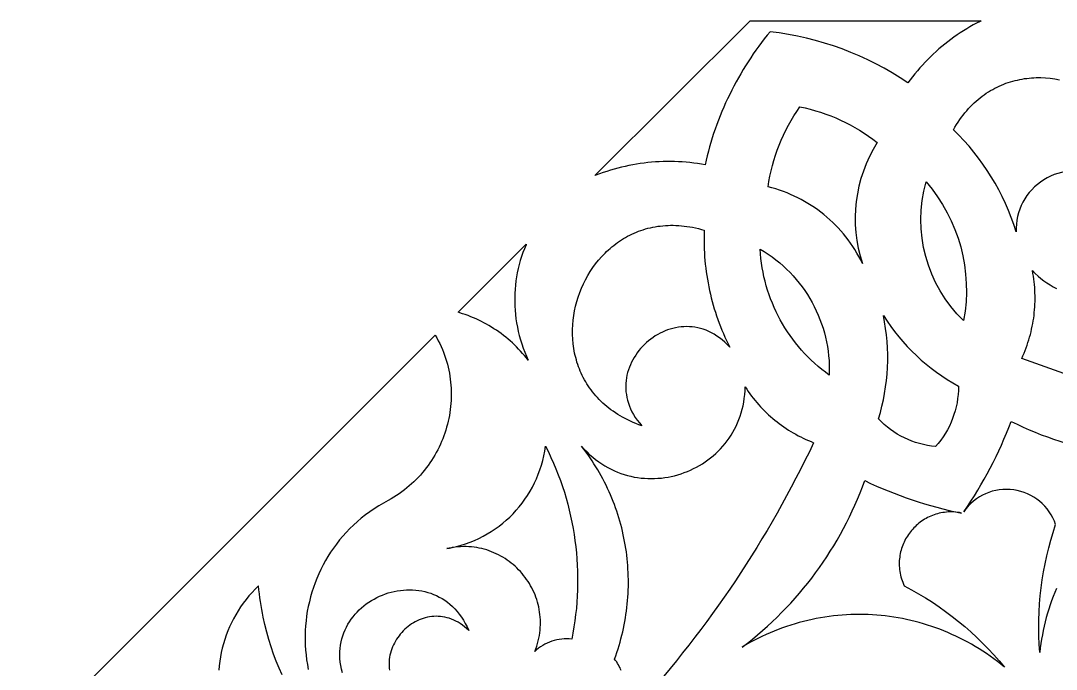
# Model space of a CAD drawing. Extents: x -492 to 492, y -420 to 420.
# Drawn here: x -173.3 to -29.2, y 82.9 to 173.3 of the extents above; entities that cross this region are included whole.
import ezdxf

# ---------------------------------------------------------------- set-up
doc = ezdxf.new("R2010")
doc.units = 0
doc.layers.add('LAYER_1', color=18, linetype='CONTINUOUS')

msp = doc.modelspace()

# ---------------------------------------------------------------- linework, layer by layer
at = {"layer": 'LAYER_1'}
for points in [[(-39.76, 173.19), (-40.24, 172.95), (-40.7, 172.69), (-41.17, 172.43), (-41.62, 172.16), (-42.08, 171.88), (-42.52, 171.59), (-42.96, 171.29), (-43.4, 170.99), (-43.83, 170.67), (-44.25, 170.35), (-44.67, 170.02), (-45.08, 169.68), (-45.49, 169.34), (-45.88, 168.99), (-46.28, 168.62), (-46.66, 168.26), (-47.04, 167.88), (-47.41, 167.5), (-47.77, 167.1), (-48.13, 166.71), (-48.48, 166.3), (-48.82, 165.89), (-49.16, 165.47), (-49.48, 165.04), (-49.8, 164.61, 0.121003), (-68.99, 171.75), (-69.4, 171.25), (-69.79, 170.74), (-70.18, 170.23), (-70.57, 169.71), (-70.95, 169.18), (-71.32, 168.65), (-71.68, 168.11), (-72.04, 167.56), (-72.39, 167.01), (-72.73, 166.46), (-73.06, 165.89), (-73.39, 165.32), (-73.7, 164.75), (-74.01, 164.18), (-74.31, 163.59), (-74.61, 163.01), (-74.89, 162.42), (-75.17, 161.82), (-75.43, 161.22), (-75.69, 160.62), (-75.94, 160.02), (-76.18, 159.41), (-76.41, 158.8), (-76.63, 158.19), (-76.84, 157.57), (-77.04, 156.95), (-77.22, 156.33), (-77.4, 155.71), (-77.57, 155.09), (-77.73, 154.46), (-77.88, 153.84), (-78.01, 153.21), (-78.55, 153.3), (-79.08, 153.38), (-79.61, 153.45), (-80.14, 153.51), (-80.68, 153.56), (-81.21, 153.6), (-81.74, 153.63), (-82.28, 153.65), (-82.81, 153.66), (-83.34, 153.66), (-83.88, 153.65), (-84.41, 153.63), (-84.94, 153.6), (-85.47, 153.56), (-86, 153.51), (-86.53, 153.45), (-87.06, 153.38), (-87.58, 153.3), (-88.11, 153.2), (-88.63, 153.1), (-89.15, 152.99), (-89.67, 152.87), (-90.19, 152.74), (-90.7, 152.6), (-91.21, 152.45), (-91.72, 152.29), (-92.23, 152.12), (-92.73, 151.94), (-93.23, 151.75), (-93.36, 151.7), (-71.78, 173.28), (-39.59, 173.28)], [(-64.85, 161.28, -0.118726), (-54.07, 156.3, 0.224974), (-56.13, 139.46), (-56.37, 139.95), (-56.63, 140.44), (-56.9, 140.92), (-57.19, 141.39), (-57.49, 141.85), (-57.79, 142.3), (-58.12, 142.75), (-58.45, 143.18), (-58.79, 143.6), (-59.15, 144.01), (-59.51, 144.42), (-59.89, 144.81), (-60.27, 145.19), (-60.67, 145.56), (-61.08, 145.92), (-61.49, 146.27), (-61.92, 146.6), (-62.35, 146.93), (-62.79, 147.24), (-63.25, 147.54), (-63.71, 147.83), (-64.18, 148.1), (-64.65, 148.37), (-65.14, 148.62), (-65.63, 148.86), (-66.13, 149.08), (-66.63, 149.29), (-67.14, 149.49), (-67.66, 149.67), (-68.19, 149.84), (-68.72, 149.99), (-69.25, 150.13), (-69.14, 150.88), (-69, 151.62), (-68.84, 152.36), (-68.66, 153.09), (-68.45, 153.82), (-68.22, 154.54), (-67.98, 155.25), (-67.71, 155.96), (-67.42, 156.66), (-67.11, 157.35), (-66.78, 158.03), (-66.43, 158.71), (-66.06, 159.37), (-65.67, 160.01), (-65.27, 160.65)], [(-47.27, 150.83, -0.228229), (-42.05, 131.51, -0.276488)], [(-53.21, 132.21, 0.126855), (-42.77, 122.37, -0.186674), (-45.96, 113.97), (-46.53, 114.03), (-47.09, 114.12), (-47.65, 114.23), (-48.19, 114.37), (-48.73, 114.53), (-49.26, 114.72), (-49.78, 114.93), (-50.29, 115.16), (-50.79, 115.42), (-51.28, 115.7), (-51.75, 116), (-52.21, 116.32), (-52.66, 116.67), (-53.09, 117.04), (-53.5, 117.42), (-53.9, 117.83), (-53.64, 118.71), (-53.42, 119.59), (-53.22, 120.48), (-53.04, 121.37), (-52.9, 122.27), (-52.79, 123.17), (-52.7, 124.07), (-52.64, 124.98), (-52.61, 125.89), (-52.61, 126.79), (-52.64, 127.7), (-52.7, 128.61), (-52.78, 129.51), (-52.9, 130.42), (-53.04, 131.32)]]:
    msp.add_lwpolyline(points, format="xyb", close=True, dxfattribs=at)
for points in [[(-18.35, 144.46, 1), (-34.74, 143.87, 0.128453), (-43.48, 158.09), (-43.26, 158.46), (-43.05, 158.82), (-42.82, 159.16), (-42.59, 159.5), (-42.35, 159.83), (-42.11, 160.14), (-41.87, 160.45), (-41.62, 160.74), (-41.36, 161.03), (-41.1, 161.31), (-40.84, 161.57), (-40.57, 161.83), (-40.3, 162.08), (-40.03, 162.31), (-39.75, 162.54), (-39.47, 162.76), (-39.18, 162.97), (-38.89, 163.17), (-38.6, 163.36), (-38.3, 163.54), (-38, 163.71), (-37.7, 163.87), (-37.4, 164.03), (-37.09, 164.17), (-36.78, 164.31), (-36.47, 164.44), (-36.16, 164.56), (-35.84, 164.67), (-35.52, 164.77), (-35.21, 164.86), (-34.88, 164.95), (-34.56, 165.02), (-34.24, 165.09), (-33.92, 165.15), (-33.59, 165.21), (-33.27, 165.25), (-32.94, 165.29), (-32.61, 165.31), (-32.28, 165.33), (-31.96, 165.35), (-31.63, 165.35), (-31.3, 165.35), (-30.65, 165.32), (-29.99, 165.26), (-29.34, 165.18), (-28.7, 165.06)], [(9.1, 116.76, -0.074077), (-33.96, 126.25), (-33.8, 126.61), (-33.64, 126.97), (-33.5, 127.34), (-33.35, 127.7), (-33.22, 128.07), (-33.1, 128.44), (-32.98, 128.82), (-32.87, 129.19), (-32.76, 129.57), (-32.67, 129.95), (-32.58, 130.33), (-32.5, 130.71), (-32.42, 131.09), (-32.36, 131.47), (-32.3, 131.86), (-32.25, 132.24), (-32.21, 132.63), (-32.17, 133.02), (-32.14, 133.41), (-32.12, 133.8), (-32.11, 134.19), (-32.11, 134.58), (-32.11, 134.97), (-32.12, 135.36), (-32.14, 135.75), (-32.16, 136.14), (-32.2, 136.53), (-32.24, 136.91), (-32.29, 137.3), (-32.34, 137.69), (-32.41, 138.08), (-32.48, 138.47), (-32.09, 138.08), (-31.69, 137.72), (-31.28, 137.38), (-30.87, 137.06), (-30.45, 136.76), (-30.02, 136.48), (-29.58, 136.22), (-29.14, 135.98)], [(-29.13, 94.19), (-29.36, 93.63), (-29.59, 93.06), (-29.8, 92.49), (-30, 91.92), (-30.19, 91.33), (-30.37, 90.75), (-30.54, 90.16), (-30.69, 89.56), (-30.84, 88.96), (-30.97, 88.36), (-31.09, 87.75), (-31.2, 87.14), (-31.3, 86.53), (-31.39, 85.91), (-31.46, 85.29), (-31.54, 86.42), (-31.59, 87.55), (-31.6, 88.67), (-31.59, 89.8), (-31.55, 90.93), (-31.49, 92.06), (-31.39, 93.18), (-31.26, 94.3), (-31.11, 95.41), (-30.93, 96.53), (-30.72, 97.64), (-30.48, 98.74), (-30.21, 99.84), (-29.92, 100.93), (-29.59, 102.01), (-29.24, 103.09, 0.61665), (-42.03, 104.89, 0.063158), (-35.44, 117.47, 0.145764), (-7.06, 112.55)]]:
    msp.add_lwpolyline(points, format="xyb", dxfattribs=at)
for points in [[(-82.08, 144.77), (-81.7, 144.75), (-81.32, 144.72), (-80.94, 144.68), (-80.55, 144.63), (-80.15, 144.57), (-79.76, 144.5), (-79.36, 144.41), (-78.96, 144.32), (-78.55, 144.21), (-78.14, 144.1), (-78.16, 143.57), (-78.17, 143.04), (-78.17, 142.51), (-78.16, 141.98), (-78.14, 141.45), (-78.12, 140.93), (-78.09, 140.4), (-78.05, 139.87), (-78, 139.35), (-77.94, 138.83), (-77.87, 138.3), (-77.8, 137.78), (-77.71, 137.26), (-77.62, 136.75), (-77.52, 136.23), (-77.41, 135.71), (-77.3, 135.2), (-77.17, 134.69), (-77.04, 134.18), (-76.9, 133.67), (-76.75, 133.17), (-76.6, 132.67), (-76.43, 132.17), (-76.26, 131.67), (-76.08, 131.17), (-75.89, 130.68), (-75.69, 130.19), (-75.49, 129.7), (-75.28, 129.22), (-75.06, 128.74), (-74.83, 128.26), (-74.59, 127.79), (-74.94, 128.16), (-75.29, 128.5), (-75.65, 128.81), (-76.01, 129.1), (-76.38, 129.36), (-76.75, 129.6), (-77.13, 129.81), (-77.51, 130), (-77.89, 130.16), (-78.28, 130.3), (-78.67, 130.42), (-79.05, 130.51), (-79.44, 130.58), (-79.83, 130.63), (-80.22, 130.66), (-80.61, 130.67), (-80.99, 130.66), (-81.37, 130.63), (-81.75, 130.58), (-82.13, 130.51), (-82.5, 130.43), (-82.87, 130.33), (-83.24, 130.21), (-83.59, 130.07), (-83.94, 129.92), (-84.29, 129.75), (-84.63, 129.57), (-84.96, 129.37), (-85.28, 129.16), (-85.59, 128.93), (-85.89, 128.7), (-86.18, 128.45), (-86.47, 128.18), (-86.74, 127.91), (-87, 127.63), (-87.24, 127.33), (-87.47, 127.03), (-87.69, 126.71), (-87.9, 126.39), (-88.09, 126.06), (-88.27, 125.72), (-88.43, 125.37), (-88.57, 125.02), (-88.7, 124.66), (-88.81, 124.29), (-88.9, 123.92), (-88.97, 123.54), (-89.03, 123.16), (-89.06, 122.77), (-89.08, 122.39), (-89.07, 121.99), (-89.04, 121.6), (-88.99, 121.2), (-88.92, 120.81), (-88.83, 120.41), (-88.71, 120.01), (-88.57, 119.61), (-88.4, 119.21), (-88.21, 118.81), (-87.99, 118.42), (-87.74, 118.02), (-87.47, 117.63), (-87.17, 117.25), (-86.84, 116.86), (-87.25, 117.01), (-87.65, 117.17), (-88.04, 117.33), (-88.42, 117.5), (-88.79, 117.68), (-89.16, 117.86), (-89.51, 118.05), (-89.85, 118.25), (-90.18, 118.45), (-90.51, 118.66), (-90.82, 118.88), (-91.13, 119.1), (-91.43, 119.32), (-91.71, 119.55), (-91.99, 119.79), (-92.26, 120.03), (-92.52, 120.28), (-92.77, 120.53), (-93.02, 120.79), (-93.25, 121.05), (-93.48, 121.31), (-93.7, 121.58), (-93.9, 121.86), (-94.1, 122.13), (-94.3, 122.42), (-94.48, 122.7), (-94.65, 122.99), (-94.82, 123.28), (-94.98, 123.58), (-95.13, 123.87), (-95.27, 124.18), (-95.4, 124.48), (-95.53, 124.79), (-95.65, 125.09), (-95.76, 125.41), (-95.86, 125.72), (-95.95, 126.03), (-96.04, 126.35), (-96.12, 126.67), (-96.19, 126.99), (-96.25, 127.31), (-96.3, 127.64), (-96.35, 127.96), (-96.39, 128.29), (-96.45, 128.94), (-96.48, 129.59), (-96.48, 130.25), (-96.45, 130.91), (-96.39, 131.56), (-96.3, 132.21), (-96.19, 132.86), (-96.05, 133.51), (-95.88, 134.15), (-95.69, 134.78), (-95.47, 135.4), (-95.23, 136.01), (-94.96, 136.61), (-94.67, 137.2), (-94.35, 137.78), (-94.01, 138.34), (-93.64, 138.89), (-93.26, 139.42), (-92.85, 139.93), (-92.41, 140.43), (-91.96, 140.9), (-91.73, 141.13), (-91.49, 141.35), (-91.24, 141.57), (-90.99, 141.78), (-90.73, 141.99), (-90.47, 142.19), (-90.21, 142.38), (-89.94, 142.57), (-89.66, 142.75), (-89.38, 142.93), (-89.1, 143.09), (-88.81, 143.25), (-88.51, 143.41), (-88.21, 143.55), (-87.91, 143.69), (-87.6, 143.82), (-87.28, 143.95), (-86.97, 144.06), (-86.65, 144.17), (-86.32, 144.27), (-85.99, 144.36), (-85.65, 144.44), (-85.31, 144.52), (-84.97, 144.58), (-84.62, 144.64), (-84.27, 144.68), (-83.92, 144.72), (-83.56, 144.75), (-83.19, 144.77), (-82.83, 144.78), (-82.46, 144.78)], [(-102.95, 142.06), (-103.17, 141.52), (-103.38, 140.98), (-103.57, 140.43), (-103.75, 139.87), (-103.9, 139.32), (-104.04, 138.75), (-104.17, 138.18), (-104.27, 137.61), (-104.36, 137.03), (-104.43, 136.46), (-104.48, 135.87), (-104.52, 135.29), (-104.53, 134.71), (-104.53, 134.12), (-104.51, 133.53), (-104.48, 132.94), (-104.42, 132.35), (-104.35, 131.77), (-104.26, 131.18), (-104.16, 130.59), (-104.03, 130.01), (-103.89, 129.43), (-103.72, 128.84), (-103.54, 128.27), (-103.35, 127.69), (-103.13, 127.12), (-102.9, 126.55), (-102.64, 125.99), (-102.9, 126.31), (-103.16, 126.63), (-103.43, 126.94), (-103.7, 127.25), (-103.98, 127.54), (-104.27, 127.84), (-104.56, 128.12), (-104.85, 128.4), (-105.16, 128.67), (-105.46, 128.94), (-105.78, 129.19), (-106.1, 129.45), (-106.42, 129.69), (-106.75, 129.93), (-107.08, 130.16), (-107.42, 130.38), (-107.76, 130.6), (-108.11, 130.81), (-108.46, 131.01), (-108.81, 131.2), (-109.17, 131.39), (-109.53, 131.57), (-109.9, 131.74), (-110.27, 131.9), (-110.64, 132.05), (-111.02, 132.2), (-111.4, 132.34), (-111.78, 132.47), (-112.16, 132.59), (-112.39, 132.66), (-102.91, 142.15)], [(-69.8, 141.13), (-69.24, 140.76), (-68.69, 140.38), (-68.17, 139.98), (-67.65, 139.56), (-67.16, 139.12), (-66.68, 138.68), (-66.21, 138.21), (-65.77, 137.73), (-65.34, 137.24), (-64.93, 136.74), (-64.53, 136.22), (-64.15, 135.69), (-63.8, 135.15), (-63.46, 134.59), (-63.14, 134.03), (-62.83, 133.45), (-62.55, 132.87), (-62.29, 132.28), (-62.04, 131.67), (-61.82, 131.06), (-61.61, 130.44), (-61.43, 129.82), (-61.27, 129.18), (-61.13, 128.54), (-61.01, 127.9), (-60.91, 127.24), (-60.84, 126.59), (-60.78, 125.93), (-60.75, 125.26), (-60.74, 124.59), (-60.76, 123.92), (-61.29, 124.31), (-61.8, 124.72), (-62.3, 125.13), (-62.79, 125.56), (-63.27, 126.01), (-63.73, 126.46), (-64.18, 126.93), (-64.62, 127.4), (-65.04, 127.89), (-65.44, 128.39), (-65.83, 128.9), (-66.21, 129.42), (-66.57, 129.96), (-66.92, 130.5), (-67.25, 131.05), (-67.57, 131.6), (-67.87, 132.17), (-68.15, 132.75), (-68.42, 133.33), (-68.67, 133.92), (-68.91, 134.52), (-69.13, 135.12), (-69.33, 135.74), (-69.52, 136.35), (-69.69, 136.98), (-69.84, 137.61), (-69.97, 138.24), (-70.09, 138.88), (-70.18, 139.52), (-70.26, 140.17), (-70.33, 140.82), (-70.37, 141.48)], [(-99.84, 113.23), (-99.48, 112.44), (-99.12, 111.64), (-98.79, 110.84), (-98.47, 110.04), (-98.17, 109.23), (-97.89, 108.41), (-97.62, 107.59), (-97.38, 106.76), (-97.15, 105.93), (-96.93, 105.1), (-96.74, 104.26), (-96.56, 103.42), (-96.4, 102.57), (-96.26, 101.73), (-96.14, 100.87), (-96.03, 100.02), (-95.94, 99.17), (-95.87, 98.31), (-95.82, 97.45), (-95.78, 96.59), (-95.77, 95.73), (-95.77, 94.87), (-95.79, 94.01), (-95.82, 93.14), (-95.88, 92.28), (-95.95, 91.42), (-96.05, 90.56), (-96.16, 89.7), (-96.29, 88.84), (-96.43, 87.98), (-96.6, 87.13), (-96.95, 87.17), (-97.29, 87.18), (-97.64, 87.18), (-97.99, 87.15), (-98.34, 87.11), (-98.68, 87.05), (-99.02, 86.96), (-99.35, 86.86), (-99.68, 86.74), (-100.01, 86.6), (-100.32, 86.44), (-100.63, 86.27), (-100.92, 86.08), (-101.21, 85.87), (-101.48, 85.64), (-101.74, 85.4), (-101.6, 85.77), (-101.47, 86.15), (-101.36, 86.52), (-101.26, 86.9), (-101.17, 87.27), (-101.1, 87.64), (-101.04, 88.01), (-101, 88.39), (-100.97, 88.75), (-100.95, 89.12), (-100.95, 89.49), (-100.95, 89.85), (-100.98, 90.21), (-101.01, 90.57), (-101.06, 90.92), (-101.11, 91.28), (-101.18, 91.63), (-101.27, 91.97), (-101.36, 92.31), (-101.46, 92.65), (-101.58, 92.98), (-101.7, 93.31), (-101.84, 93.63), (-101.99, 93.95), (-102.14, 94.27), (-102.31, 94.57), (-102.49, 94.88), (-102.67, 95.17), (-102.87, 95.46), (-103.07, 95.74), (-103.29, 96.02), (-103.51, 96.29), (-103.74, 96.55), (-103.98, 96.8), (-104.23, 97.05), (-104.48, 97.29), (-104.74, 97.52), (-105.01, 97.74), (-105.29, 97.96), (-105.58, 98.16), (-105.87, 98.35), (-106.16, 98.54), (-106.47, 98.72), (-106.78, 98.88), (-107.1, 99.04), (-107.42, 99.18), (-107.75, 99.32), (-108.08, 99.44), (-108.42, 99.56), (-108.76, 99.66), (-109.11, 99.75), (-109.47, 99.83), (-109.82, 99.89), (-110.18, 99.95), (-110.55, 99.99), (-110.92, 100.02), (-111.29, 100.03), (-111.67, 100.03), (-112.05, 100.02), (-112.43, 100), (-112.82, 99.96), (-113.2, 99.9), (-113.23, 99.9), (-112.65, 100.03), (-112, 100.21), (-111.36, 100.41), (-110.73, 100.64), (-110.12, 100.9), (-109.51, 101.17), (-108.92, 101.47), (-108.35, 101.79), (-107.79, 102.13), (-107.24, 102.5), (-106.71, 102.88), (-106.2, 103.29), (-105.7, 103.71), (-105.22, 104.15), (-104.76, 104.61), (-104.31, 105.09), (-103.89, 105.59), (-103.48, 106.1), (-103.1, 106.63), (-102.73, 107.17), (-102.39, 107.73), (-102.07, 108.3), (-101.77, 108.89), (-101.49, 109.49), (-101.24, 110.1), (-101.01, 110.72), (-100.8, 111.36), (-100.62, 112.01), (-100.46, 112.66), (-100.33, 113.33), (-100.23, 114.01)], [(-55, 108.84), (-54.18, 108.47), (-53.37, 108.12), (-52.55, 107.78), (-51.72, 107.45), (-50.89, 107.13), (-50.05, 106.83), (-49.21, 106.54), (-48.36, 106.26), (-47.51, 106), (-46.66, 105.75), (-45.8, 105.51), (-44.94, 105.29), (-44.07, 105.08), (-43.2, 104.89), (-42.33, 104.71), (-42.6, 104.76), (-42.87, 104.8), (-43.14, 104.83), (-43.41, 104.85), (-43.67, 104.86), (-43.93, 104.86), (-44.19, 104.85), (-44.45, 104.83), (-44.7, 104.8), (-44.95, 104.77), (-45.2, 104.72), (-45.45, 104.67), (-45.69, 104.61), (-45.93, 104.54), (-46.16, 104.46), (-46.39, 104.37), (-46.62, 104.28), (-46.84, 104.18), (-47.06, 104.07), (-47.27, 103.96), (-47.48, 103.84), (-47.69, 103.71), (-47.89, 103.57), (-48.08, 103.43), (-48.27, 103.28), (-48.46, 103.13), (-48.64, 102.97), (-48.81, 102.8), (-48.98, 102.63), (-49.14, 102.46), (-49.3, 102.27), (-49.45, 102.09), (-49.6, 101.9), (-49.74, 101.7), (-49.87, 101.5), (-50, 101.3), (-50.12, 101.09), (-50.23, 100.87), (-50.33, 100.66), (-50.43, 100.44), (-50.52, 100.22), (-50.61, 99.99), (-50.69, 99.76), (-50.75, 99.53), (-50.82, 99.29), (-50.87, 99.05), (-50.91, 98.81), (-50.95, 98.57), (-50.98, 98.33), (-51, 98.08), (-51.01, 97.84), (-51.01, 97.59), (-51.01, 97.34), (-50.99, 97.09), (-50.97, 96.83), (-50.93, 96.58), (-50.89, 96.33), (-50.84, 96.07), (-50.77, 95.82), (-50.7, 95.56), (-50.62, 95.31), (-50.53, 95.06), (-50.42, 94.8), (-50.31, 94.55), (-49.31, 94.02), (-48.33, 93.46), (-47.36, 92.88), (-46.4, 92.27), (-45.47, 91.64), (-44.55, 90.99), (-43.65, 90.31), (-42.76, 89.61), (-41.89, 88.89), (-41.05, 88.15), (-40.22, 87.38), (-39.41, 86.6), (-38.62, 85.79), (-37.85, 84.96), (-37.1, 84.12), (-36.37, 83.25), (-36.86, 83.65), (-37.35, 84.03), (-37.85, 84.41), (-38.35, 84.77), (-38.86, 85.13), (-39.37, 85.47), (-39.89, 85.8), (-40.42, 86.12), (-40.95, 86.43), (-41.48, 86.73), (-42.02, 87.02), (-42.57, 87.29), (-43.12, 87.56), (-43.67, 87.81), (-44.23, 88.06), (-44.79, 88.29), (-45.35, 88.51), (-45.92, 88.72), (-46.49, 88.92), (-47.06, 89.11), (-47.64, 89.29), (-48.22, 89.45), (-48.81, 89.6), (-49.39, 89.75), (-49.98, 89.88), (-50.57, 90), (-51.16, 90.11), (-51.75, 90.21), (-52.35, 90.29), (-52.95, 90.37), (-53.54, 90.43), (-54.14, 90.48), (-54.74, 90.52), (-55.35, 90.55), (-55.95, 90.57), (-56.55, 90.58), (-57.15, 90.57), (-57.75, 90.55), (-58.36, 90.53), (-58.96, 90.49), (-59.56, 90.44), (-60.16, 90.37), (-60.76, 90.3), (-61.36, 90.21), (-61.96, 90.11), (-62.55, 90), (-63.15, 89.88), (-63.74, 89.75), (-64.34, 89.61), (-64.93, 89.45), (-65.51, 89.28), (-66.1, 89.1), (-66.68, 88.91), (-67.26, 88.71), (-67.84, 88.49), (-68.41, 88.27), (-68.98, 88.03), (-69.55, 87.78), (-70.12, 87.52), (-70.68, 87.24), (-71.23, 86.96), (-71.79, 86.66), (-72.34, 86.35), (-72.88, 86.03), (-72.15, 86.59), (-71.43, 87.16), (-70.73, 87.74), (-70.03, 88.34), (-69.35, 88.95), (-68.68, 89.57), (-68.02, 90.2), (-67.38, 90.85), (-66.74, 91.5), (-66.12, 92.17), (-65.51, 92.84), (-64.91, 93.53), (-64.33, 94.23), (-63.75, 94.94), (-63.19, 95.65), (-62.65, 96.38), (-62.12, 97.12), (-61.6, 97.87), (-61.09, 98.62), (-60.6, 99.39), (-60.12, 100.16), (-59.66, 100.94), (-59.2, 101.74), (-58.77, 102.54), (-58.35, 103.35), (-57.94, 104.16), (-57.54, 104.99), (-57.17, 105.82), (-56.8, 106.66), (-56.45, 107.51), (-56.12, 108.36), (-55.8, 109.22)], [(-113.31, 99.88), (-113.99, 99.75), (-113.59, 99.83), (-113.23, 99.9)]]:
    msp.add_lwpolyline(points, close=True, dxfattribs=at)
for points in [[(-173.28, 71.78), (-115.59, 129.47), (-115.37, 129.09), (-115.16, 128.69), (-114.96, 128.3), (-114.77, 127.9), (-114.6, 127.5), (-114.44, 127.09), (-114.29, 126.69), (-114.15, 126.28), (-114.02, 125.87), (-113.9, 125.45), (-113.8, 125.03), (-113.71, 124.62), (-113.62, 124.2), (-113.55, 123.78), (-113.49, 123.36), (-113.45, 122.93), (-113.41, 122.51), (-113.38, 122.09), (-113.36, 121.67), (-113.36, 121.24), (-113.37, 120.82), (-113.38, 120.4), (-113.41, 119.98), (-113.45, 119.56), (-113.5, 119.14), (-113.55, 118.72), (-113.62, 118.3), (-113.7, 117.89), (-113.79, 117.48), (-113.89, 117.07), (-114, 116.66), (-114.12, 116.25), (-114.25, 115.85), (-114.39, 115.45), (-114.54, 115.06), (-114.7, 114.67), (-114.87, 114.28), (-115.05, 113.9), (-115.24, 113.52), (-115.44, 113.14), (-115.65, 112.77), (-115.87, 112.4), (-116.09, 112.04), (-116.33, 111.69), (-116.58, 111.34), (-116.83, 111), (-117.1, 110.66), (-117.37, 110.33), (-117.65, 110), (-117.94, 109.68), (-118.24, 109.37), (-118.55, 109.07), (-118.87, 108.77), (-119.2, 108.48), (-119.53, 108.2), (-119.88, 107.92), (-120.23, 107.66), (-120.59, 107.4), (-120.96, 107.15), (-121.34, 106.91), (-121.73, 106.68), (-122.12, 106.46), (-122.8, 106.09), (-123.45, 105.7), (-124.09, 105.3), (-124.71, 104.88), (-125.3, 104.44), (-125.88, 103.98), (-126.43, 103.51), (-126.97, 103.03), (-127.48, 102.53), (-127.98, 102.01), (-128.45, 101.49), (-128.91, 100.95), (-129.34, 100.39), (-129.75, 99.83), (-130.15, 99.26), (-130.52, 98.67), (-130.87, 98.08), (-131.2, 97.47), (-131.51, 96.86), (-131.81, 96.24), (-132.07, 95.61), (-132.32, 94.97), (-132.55, 94.33), (-132.76, 93.68), (-132.95, 93.02), (-133.11, 92.36), (-133.26, 91.7), (-133.39, 91.03), (-133.49, 90.36), (-133.57, 89.69), (-133.64, 89.01), (-133.68, 88.34), (-133.7, 87.66), (-133.7, 86.98), (-133.68, 86.3), (-133.64, 85.62), (-133.57, 84.95), (-133.49, 84.27), (-133.38, 83.6), (-133.26, 82.93)], [(-89.72, 82.75), (-89.79, 82.95), (-89.87, 83.15), (-89.97, 83.35), (-90.08, 83.55), (-90.2, 83.76), (-90.33, 83.96), (-90.48, 84.16), (-90.64, 84.36), (-90.47, 84.83), (-90.31, 85.3), (-90.15, 85.78), (-90.01, 86.25), (-89.87, 86.73), (-89.74, 87.2), (-89.61, 87.68), (-89.5, 88.16), (-89.39, 88.64), (-89.29, 89.13), (-89.2, 89.61), (-89.12, 90.09), (-89.04, 90.58), (-88.97, 91.06), (-88.91, 91.55), (-88.86, 92.03), (-88.81, 92.52), (-88.78, 93), (-88.75, 93.49), (-88.73, 93.98), (-88.71, 94.46), (-88.71, 94.95), (-88.71, 95.44), (-88.72, 95.92), (-88.73, 96.41), (-88.76, 96.89), (-88.79, 97.38), (-88.83, 97.86), (-88.88, 98.34), (-88.93, 98.82), (-88.99, 99.3), (-89.06, 99.78), (-89.14, 100.26), (-89.23, 100.74), (-89.32, 101.21), (-89.42, 101.69), (-89.53, 102.16), (-89.64, 102.63), (-89.77, 103.1), (-89.9, 103.57), (-90.03, 104.04), (-90.18, 104.5), (-90.33, 104.96), (-90.49, 105.42), (-90.66, 105.88), (-90.83, 106.33), (-91.01, 106.79), (-91.2, 107.24), (-91.4, 107.68), (-91.6, 108.13), (-91.81, 108.57), (-92.03, 109.01), (-92.26, 109.45), (-92.49, 109.88), (-92.73, 110.31), (-92.98, 110.73), (-93.23, 111.16), (-93.5, 111.58), (-93.76, 111.99), (-94.04, 112.4), (-94.32, 112.81), (-94.61, 113.22), (-94.91, 113.62), (-95.22, 114.02), (-94.84, 113.6), (-94.46, 113.21), (-94.07, 112.83), (-93.67, 112.48), (-93.26, 112.15), (-92.84, 111.84), (-92.42, 111.55), (-91.99, 111.28), (-91.55, 111.03), (-91.11, 110.8), (-90.66, 110.59), (-90.21, 110.4), (-89.75, 110.22), (-89.29, 110.07), (-88.83, 109.94), (-88.36, 109.82), (-87.89, 109.72), (-87.42, 109.64), (-86.95, 109.58), (-86.48, 109.54), (-86, 109.51), (-85.53, 109.5), (-85.06, 109.51), (-84.59, 109.54), (-84.12, 109.58), (-83.65, 109.64), (-83.19, 109.71), (-82.73, 109.81), (-82.27, 109.91), (-81.82, 110.04), (-81.37, 110.18), (-80.93, 110.33), (-80.49, 110.5), (-80.06, 110.69), (-79.64, 110.89), (-79.22, 111.1), (-78.81, 111.33), (-78.41, 111.58), (-78.02, 111.83), (-77.63, 112.11), (-77.26, 112.39), (-76.9, 112.69), (-76.54, 113), (-76.2, 113.33), (-75.87, 113.67), (-75.55, 114.02), (-75.25, 114.38), (-74.95, 114.76), (-74.68, 115.14), (-74.41, 115.54), (-74.16, 115.96), (-73.93, 116.38), (-73.71, 116.81), (-73.5, 117.26), (-73.32, 117.72), (-73.15, 118.18), (-72.99, 118.66), (-72.86, 119.15), (-72.74, 119.65), (-72.65, 120.16), (-72.57, 120.67), (-72.51, 121.2), (-72.47, 121.74), (-72.46, 122.29), (-72.24, 121.96), (-72.02, 121.63), (-71.79, 121.31), (-71.56, 121), (-71.32, 120.69), (-71.07, 120.39), (-70.82, 120.09), (-70.56, 119.79), (-70.3, 119.5), (-70.03, 119.22), (-69.76, 118.94), (-69.48, 118.67), (-69.2, 118.4), (-68.91, 118.14), (-68.61, 117.89), (-68.31, 117.64), (-68.01, 117.4), (-67.7, 117.16), (-67.39, 116.93), (-67.07, 116.7), (-66.75, 116.48), (-66.42, 116.27), (-66.09, 116.06), (-65.75, 115.86), (-65.41, 115.67), (-65.07, 115.48), (-64.72, 115.3), (-64.37, 115.13), (-64.02, 114.96), (-63.66, 114.8), (-63.29, 114.65), (-62.93, 114.5), (-63.52, 113.25), (-64.13, 112.01), (-64.75, 110.77), (-65.38, 109.54), (-66.03, 108.31), (-66.68, 107.09), (-67.35, 105.88), (-68.02, 104.67), (-68.71, 103.47), (-69.41, 102.28), (-70.12, 101.09), (-70.83, 99.91), (-71.57, 98.74), (-72.31, 97.57), (-73.06, 96.41), (-73.82, 95.26), (-74.59, 94.11), (-75.38, 92.98), (-76.17, 91.85), (-76.98, 90.72), (-77.79, 89.61), (-78.62, 88.5), (-79.45, 87.4), (-80.3, 86.3), (-81.16, 85.22), (-82.02, 84.14), (-82.9, 83.07), (-83.79, 82)], [(-136.9, 82.15), (-137.32, 83.11), (-137.71, 84.09), (-138.08, 85.07), (-138.42, 86.08), (-138.74, 87.09), (-139.03, 88.12), (-139.29, 89.17), (-139.53, 90.22), (-139.63, 90.75), (-139.73, 91.29), (-139.83, 91.83), (-139.91, 92.37), (-139.99, 92.91), (-140.06, 93.46), (-140.13, 94.01), (-140.18, 94.56), (-140.65, 94.1), (-141.09, 93.63), (-141.51, 93.15), (-141.92, 92.65), (-142.3, 92.14), (-142.67, 91.62), (-143.02, 91.09), (-143.34, 90.54), (-143.65, 89.99), (-143.93, 89.43), (-144.2, 88.86), (-144.45, 88.28), (-144.67, 87.69), (-144.88, 87.1), (-145.06, 86.5), (-145.22, 85.9), (-145.36, 85.28), (-145.48, 84.67), (-145.58, 84.05), (-145.66, 83.43), (-145.72, 82.8)], [(-128.51, 82.43), (-128.63, 82.94), (-128.73, 83.45), (-128.8, 83.95), (-128.85, 84.44), (-128.86, 84.92), (-128.85, 85.4), (-128.82, 85.86), (-128.76, 86.32), (-128.68, 86.76), (-128.58, 87.2), (-128.45, 87.62), (-128.3, 88.03), (-128.14, 88.44), (-127.95, 88.83), (-127.75, 89.21), (-127.52, 89.57), (-127.28, 89.93), (-127.02, 90.27), (-126.75, 90.6), (-126.46, 90.91), (-126.16, 91.22), (-125.85, 91.51), (-125.52, 91.78), (-125.18, 92.04), (-124.83, 92.29), (-124.46, 92.52), (-124.09, 92.73), (-123.71, 92.93), (-123.33, 93.12), (-122.93, 93.28), (-122.53, 93.44), (-122.12, 93.57), (-121.71, 93.69), (-121.29, 93.79), (-120.87, 93.87), (-120.44, 93.93), (-120.02, 93.98), (-119.59, 94.01), (-119.16, 94.02), (-118.74, 94.01), (-118.31, 93.98), (-117.88, 93.93), (-117.46, 93.86), (-117.04, 93.77), (-116.63, 93.66), (-116.22, 93.53), (-115.81, 93.38), (-115.42, 93.2), (-115.02, 93.01), (-114.64, 92.79), (-114.27, 92.55), (-113.9, 92.28), (-113.55, 92), (-113.2, 91.69), (-112.87, 91.36), (-112.55, 91), (-112.24, 90.62), (-111.95, 90.21), (-111.67, 89.78), (-111.41, 89.33), (-111.16, 88.85), (-110.93, 88.34), (-111.22, 88.61), (-111.51, 88.86), (-111.81, 89.09), (-112.11, 89.3), (-112.41, 89.49), (-112.71, 89.65), (-113.02, 89.8), (-113.32, 89.93), (-113.63, 90.04), (-113.94, 90.13), (-114.25, 90.2), (-114.56, 90.26), (-114.86, 90.29), (-115.17, 90.31), (-115.48, 90.32), (-115.78, 90.31), (-116.08, 90.28), (-116.38, 90.24), (-116.67, 90.18), (-116.97, 90.11), (-117.25, 90.03), (-117.54, 89.93), (-117.82, 89.82), (-118.09, 89.69), (-118.36, 89.56), (-118.62, 89.41), (-118.87, 89.25), (-119.12, 89.08), (-119.36, 88.9), (-119.6, 88.71), (-119.82, 88.51), (-120.04, 88.3), (-120.25, 88.08), (-120.45, 87.85), (-120.63, 87.62), (-120.81, 87.37), (-120.98, 87.12), (-121.14, 86.87), (-121.28, 86.6), (-121.42, 86.33), (-121.54, 86.06), (-121.65, 85.78), (-121.74, 85.5), (-121.83, 85.21), (-121.89, 84.92), (-121.95, 84.62), (-121.99, 84.32), (-122.01, 84.02), (-122.02, 83.72), (-122.01, 83.41), (-121.99, 83.11), (-121.95, 82.8)]]:
    msp.add_lwpolyline(points, dxfattribs=at)

doc.saveas('drawing.dxf')
